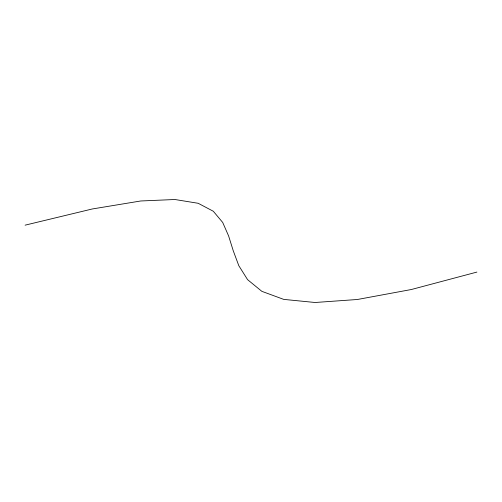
<?xml version="1.0" encoding="UTF-8"?>
<svg xmlns="http://www.w3.org/2000/svg" width="502" height="502" viewBox="0 0 502 502"><rect width="100%" height="100%" fill="white"/><g stroke="black" fill="none" stroke-linecap="round" stroke-linejoin="round"><path stroke-width="0.75" d="M476.9 272.084L411.333 289.522L357.386 299.493L315.099 302.493L283.724 299.387L261.849 291.336L247.586 279.658L238.801 265.683L233.235 250.711L228.611 235.94L222.7 222.455L213.306 211.254L198.171 203.285L174.897 199.507L140.729 200.982L92.28 208.976L25.1 225.166"/></g></svg>
